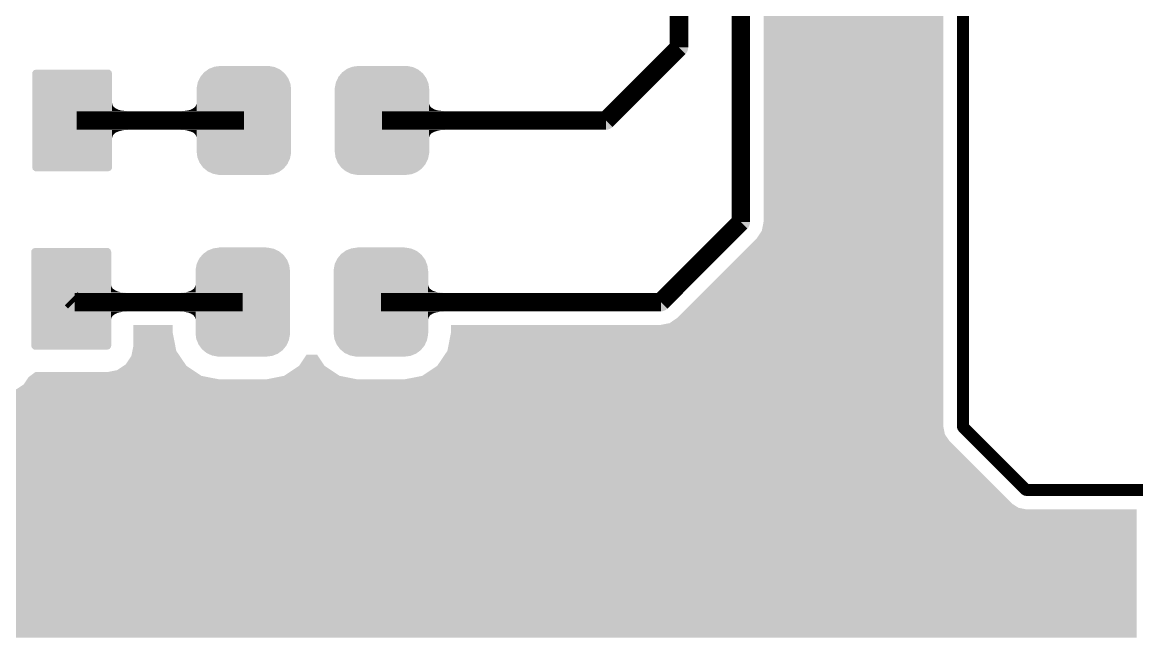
# Model space of a CAD drawing. Header units: millimetres. Extents: x 0.03 to 2.33, y 0.04 to 1.54.
# Drawn here: x 0.641 to 1.245, y 0.06 to 0.393 of the extents above; entities that cross this region are included whole.
import ezdxf

# ---------------------------------------------------------------- set-up
doc = ezdxf.new("R2010")
doc.units = ezdxf.units.MM
doc.layers.get('0').update_dxf_attribs({"linetype": 'CONTINUOUS', "lineweight": 0})
doc.layers.add('PCB_KUR_GTL', color=30, linetype='CONTINUOUS', lineweight=0)
doc.layers.add('PCB_KUR_GTP', color=254, linetype='CONTINUOUS', lineweight=0)

# ---------------------------------------------------------------- blocks, each defined once
blk = doc.blocks.new('CUSTOM_5')
for points in [[(-0.02165, 0.0254), (-0.02152, 0.02613), (0.02165, 0.0254), (0.02142, 0.02613)], [(-0.02165, -0.0254), (-0.02165, 0.0254), (0.02165, -0.0254), (0.02165, 0.0254)], [(-0.02152, 0.02613), (-0.02114, 0.02664), (0.02142, 0.02613), (0.02126, 0.02664)], [(-0.02114, 0.02664), (-0.02074, 0.02716), (0.02126, 0.02664), (0.02057, 0.02716)], [(-0.02074, 0.02716), (-0.0199, 0.02742), (0.02057, 0.02716), (0.02023, 0.02742)], [(-0.0199, 0.02742), (-0.0195, 0.02755), (0.02023, 0.02742), (0.0195, 0.02755)], [(-0.02142, -0.02613), (-0.02165, -0.0254), (0.02152, -0.02613), (0.02165, -0.0254)], [(-0.02126, -0.02664), (-0.02142, -0.02613), (0.02114, -0.02664), (0.02152, -0.02613)], [(-0.02057, -0.02716), (-0.02126, -0.02664), (0.02074, -0.02716), (0.02114, -0.02664)], [(-0.02023, -0.02742), (-0.02057, -0.02716), (0.0199, -0.02742), (0.02074, -0.02716)], [(-0.0195, -0.02755), (-0.02023, -0.02742), (0.0195, -0.02755), (0.0199, -0.02742)]]:
    blk.add_solid(points)
blk = doc.blocks.new('CUSTOM_60')
for points in [[(-0.02358, 0.0236), (-0.02201, 0.02547), (0.02349, 0.0236), (0.02213, 0.02547)], [(-0.02201, 0.02547), (-0.02153, 0.02605), (0.02213, 0.02547), (0.02143, 0.02605)], [(-0.02153, 0.02605), (-0.01951, 0.0275), (0.02143, 0.02605), (0.01967, 0.0275)], [(-0.01951, 0.0275), (-0.01894, 0.02792), (0.01967, 0.0275), (0.0188, 0.02792)], [(-0.01894, 0.02792), (-0.01652, 0.02887), (0.0188, 0.02792), (0.01678, 0.02887)], [(-0.01652, 0.02887), (-0.01597, 0.02909), (0.01678, 0.02887), (0.01566, 0.02909)], [(-0.01597, 0.02909), (-0.01288, 0.02948), (0.01566, 0.02909), (0.01365, 0.02948)], [(-0.01288, 0.02948), (-0.0128, 0.02949), (0.01365, 0.02948), (0.01336, 0.02949)], [(-0.0128, 0.02951), (-0.0128, 0.02955), (0.0128, 0.02951), (0.0128, 0.02955)], [(-0.0128, 0.02949), (-0.0128, 0.02951), (0.01336, 0.02949), (0.0128, 0.02951)], [(-0.02557, 0.01758), (-0.02511, 0.01992), (0.02549, 0.01758), (0.02519, 0.01992)], [(-0.02511, 0.01992), (-0.02495, 0.02071), (0.02519, 0.01992), (0.02487, 0.02071)], [(-0.02495, 0.02071), (-0.02391, 0.02288), (0.02487, 0.02071), (0.02401, 0.02288)], [(-0.02391, 0.02288), (-0.02358, 0.0236), (0.02401, 0.02288), (0.02349, 0.0236)], [(-0.0256, 0.01675), (-0.02557, 0.01758), (0.0256, 0.01675), (0.02549, 0.01758)], [(-0.0256, 0.0167), (-0.0256, 0.01675), (0.0256, 0.0167), (0.0256, 0.01675)], [(-0.0256, -0.0167), (-0.0256, 0.0167), (0.0256, -0.0167), (0.0256, 0.0167)], [(-0.0256, -0.01675), (-0.0256, -0.0167), (0.0256, -0.01675), (0.0256, -0.0167)], [(-0.02549, -0.0176), (-0.0256, -0.01675), (0.02557, -0.0176), (0.0256, -0.01675)], [(-0.02519, -0.01992), (-0.02549, -0.0176), (0.02511, -0.01992), (0.02557, -0.0176)], [(-0.02486, -0.02073), (-0.02519, -0.01992), (0.02495, -0.02073), (0.02511, -0.01992)], [(-0.024, -0.02288), (-0.02486, -0.02073), (0.02392, -0.02288), (0.02495, -0.02073)], [(-0.02347, -0.02361), (-0.024, -0.02288), (0.02358, -0.02361), (0.02392, -0.02288)], [(-0.02212, -0.02546), (-0.02347, -0.02361), (0.02203, -0.02546), (0.02358, -0.02361)], [(-0.02139, -0.02607), (-0.02212, -0.02546), (0.02153, -0.02607), (0.02203, -0.02546)], [(-0.01966, -0.0275), (-0.02139, -0.02607), (0.01955, -0.0275), (0.02153, -0.02607)], [(-0.01872, -0.02794), (-0.01966, -0.0275), (0.01894, -0.02794), (0.01955, -0.0275)], [(-0.01677, -0.02886), (-0.01872, -0.02794), (0.0166, -0.02886), (0.01894, -0.02794)], [(-0.01546, -0.02911), (-0.01677, -0.02886), (0.01597, -0.02911), (0.0166, -0.02886)], [(-0.01363, -0.02946), (-0.01546, -0.02911), (0.01316, -0.02946), (0.01597, -0.02911)], [(-0.0128, -0.02949), (-0.01363, -0.02946), (0.01295, -0.02949), (0.01316, -0.02946)], [(-0.0128, -0.02951), (-0.0128, -0.02949), (0.0128, -0.02951), (0.01295, -0.02949)], [(-0.0128, -0.02955), (-0.0128, -0.02951), (0.0128, -0.02955), (0.0128, -0.02951)]]:
    blk.add_solid(points)
blk = doc.blocks.new('ROUND_7')
h = blk.add_hatch(color=256)
edge = h.paths.add_edge_path(flags=0)
edge.add_arc((0, 0), 0.00325, 0, 360)
blk = doc.blocks.new('ROUND_8')
h = blk.add_hatch(color=256)
edge = h.paths.add_edge_path(flags=0)
edge.add_arc((0, 0), 0.005, 0, 360)

msp = doc.modelspace()

# ---------------------------------------------------------------- linework, layer by layer
at = {"layer": 'PCB_KUR_GTL', "lineweight": 211}
for points, const_width in [([(1.0306, 0.2849), (1.0306, 0.6313)], 0.01), ([(1.1509, 0.1741), (1.1509, 0.6313)], 0.0065), ([(0.9971, 0.3794), (0.9971, 0.6176)], 0.01), ([(0.9576, 0.3399), (0.9971, 0.3794)], 0.01), ([(0.6709, 0.3399), (0.7615, 0.3399)], 0.01), ([(0.8363, 0.3399), (0.9576, 0.3399)], 0.01), ([(0.9873, 0.2416), (1.0306, 0.2849)], 0.01), ([(0.668, 0.2434), (0.6698, 0.2416)], 0.01), ([(0.6698, 0.2416), (0.7609, 0.2416)], 0.01), ([(0.8357, 0.2416), (0.9873, 0.2416)], 0.01), ([(1.1509, 0.1741), (1.185, 0.14)], 0.0065), ([(1.185, 0.14), (1.342, 0.14)], 0.0065)]:
    msp.add_lwpolyline(points, dxfattribs=dict(at, const_width=const_width))
at = {"layer": 'PCB_KUR_GTL'}
for points in [[(1.0429, 0.2849), (1.0429, 0.6146), (1.1403, 0.2849), (1.1403, 0.6146)], [(0.69011, 0.3489), (0.69011, 0.34973), (0.6902, 0.3489), (0.69011, 0.34973)], [(0.69011, 0.348), (0.69011, 0.3489), (0.6905, 0.348), (0.6902, 0.3489)], [(0.69011, 0.3473), (0.69011, 0.348), (0.691, 0.3473), (0.6905, 0.348)], [(0.69011, 0.3467), (0.69011, 0.3473), (0.6917, 0.3467), (0.691, 0.3473)], [(0.69011, 0.3461), (0.69011, 0.3467), (0.6927, 0.3461), (0.6917, 0.3467)], [(0.69011, 0.3456), (0.69011, 0.3461), (0.6938, 0.3456), (0.6927, 0.3461)], [(0.69011, 0.3453), (0.69011, 0.3456), (0.6951, 0.3453), (0.6938, 0.3456)], [(0.69011, 0.3451), (0.69011, 0.3453), (0.6966, 0.3451), (0.6951, 0.3453)], [(0.69011, 0.3449), (0.69011, 0.3451), (0.6983, 0.3449), (0.6966, 0.3451)], [(0.69011, 0.3349), (0.69011, 0.3449), (0.7002, 0.3349), (0.7002, 0.3449)], [(0.69011, 0.3449), (0.69011, 0.3449), (0.7002, 0.3449), (0.6983, 0.3449)], [(0.7259, 0.3349), (0.7259, 0.3449), (0.736, 0.3349), (0.736, 0.3449)], [(0.7278, 0.3449), (0.7295, 0.3451), (0.736, 0.3449), (0.736, 0.3451)], [(0.7295, 0.3451), (0.731, 0.3453), (0.736, 0.3451), (0.736, 0.3453)], [(0.731, 0.3453), (0.7324, 0.3456), (0.736, 0.3453), (0.736, 0.3456)], [(0.7324, 0.3456), (0.7335, 0.3461), (0.736, 0.3456), (0.736, 0.3461)], [(0.7335, 0.3461), (0.7344, 0.3467), (0.736, 0.3461), (0.736, 0.3467)], [(0.7344, 0.3467), (0.7351, 0.3473), (0.736, 0.3467), (0.736, 0.3473)], [(0.7351, 0.3473), (0.7356, 0.348), (0.736, 0.3473), (0.736, 0.348)], [(0.7356, 0.348), (0.7359, 0.3489), (0.736, 0.348), (0.736, 0.3489)], [(0.7359, 0.3489), (0.736, 0.34973), (0.736, 0.3489), (0.736, 0.34973)], [(0.86171, 0.3489), (0.86171, 0.34973), (0.8618, 0.3489), (0.86171, 0.34973)], [(0.86171, 0.348), (0.86171, 0.3489), (0.8621, 0.348), (0.8618, 0.3489)], [(0.86171, 0.3473), (0.86171, 0.348), (0.8626, 0.3473), (0.8621, 0.348)], [(0.86171, 0.3467), (0.86171, 0.3473), (0.8633, 0.3467), (0.8626, 0.3473)], [(0.86171, 0.3461), (0.86171, 0.3467), (0.8643, 0.3461), (0.8633, 0.3467)], [(0.86171, 0.3456), (0.86171, 0.3461), (0.8654, 0.3456), (0.8643, 0.3461)], [(0.86171, 0.3453), (0.86171, 0.3456), (0.8667, 0.3453), (0.8654, 0.3456)], [(0.86171, 0.3451), (0.86171, 0.3453), (0.8682, 0.3451), (0.8667, 0.3453)], [(0.86171, 0.3449), (0.86171, 0.3451), (0.8699, 0.3449), (0.8682, 0.3451)], [(0.86171, 0.3349), (0.86171, 0.3449), (0.8718, 0.3349), (0.8718, 0.3449)], [(0.86171, 0.3449), (0.86171, 0.3449), (0.8718, 0.3449), (0.8699, 0.3449)], [(0.69011, 0.3348), (0.69011, 0.3349), (0.6983, 0.3348), (0.7002, 0.3349)], [(0.69011, 0.3347), (0.69011, 0.3348), (0.6966, 0.3347), (0.6983, 0.3348)], [(0.69011, 0.3344), (0.69011, 0.3347), (0.6951, 0.3344), (0.6966, 0.3347)], [(0.69011, 0.334), (0.69011, 0.3344), (0.6938, 0.334), (0.6951, 0.3344)], [(0.69011, 0.3336), (0.69011, 0.334), (0.6927, 0.3336), (0.6938, 0.334)], [(0.69011, 0.3331), (0.69011, 0.3336), (0.6917, 0.3331), (0.6927, 0.3336)], [(0.69011, 0.3324), (0.69011, 0.3331), (0.691, 0.3324), (0.6917, 0.3331)], [(0.69011, 0.3316), (0.69011, 0.3324), (0.6905, 0.3316), (0.691, 0.3324)], [(0.7278, 0.3348), (0.7259, 0.3349), (0.736, 0.3348), (0.736, 0.3349)], [(0.7295, 0.3347), (0.7278, 0.3348), (0.736, 0.3347), (0.736, 0.3348)], [(0.731, 0.3344), (0.7295, 0.3347), (0.736, 0.3344), (0.736, 0.3347)], [(0.7324, 0.334), (0.731, 0.3344), (0.736, 0.334), (0.736, 0.3344)], [(0.7335, 0.3336), (0.7324, 0.334), (0.736, 0.3336), (0.736, 0.334)], [(0.7344, 0.3331), (0.7335, 0.3336), (0.736, 0.3331), (0.736, 0.3336)], [(0.7351, 0.3324), (0.7344, 0.3331), (0.736, 0.3324), (0.736, 0.3331)], [(0.7356, 0.3316), (0.7351, 0.3324), (0.736, 0.3316), (0.736, 0.3324)], [(0.86171, 0.3348), (0.86171, 0.3349), (0.8699, 0.3348), (0.8718, 0.3349)], [(0.86171, 0.3347), (0.86171, 0.3348), (0.8682, 0.3347), (0.8699, 0.3348)], [(0.86171, 0.3344), (0.86171, 0.3347), (0.8667, 0.3344), (0.8682, 0.3347)], [(0.86171, 0.334), (0.86171, 0.3344), (0.8654, 0.334), (0.8667, 0.3344)], [(0.86171, 0.3336), (0.86171, 0.334), (0.8643, 0.3336), (0.8654, 0.334)], [(0.86171, 0.3331), (0.86171, 0.3336), (0.8633, 0.3331), (0.8643, 0.3336)], [(0.86171, 0.3324), (0.86171, 0.3331), (0.8626, 0.3324), (0.8633, 0.3331)], [(0.86171, 0.3316), (0.86171, 0.3324), (0.8621, 0.3316), (0.8626, 0.3324)], [(0.69011, 0.3308), (0.69011, 0.3316), (0.6902, 0.3308), (0.6905, 0.3316)], [(0.69011, 0.32988), (0.69011, 0.3308), (0.69011, 0.32988), (0.6902, 0.3308)], [(0.7359, 0.3308), (0.7356, 0.3316), (0.736, 0.3308), (0.736, 0.3316)], [(0.73599, 0.32988), (0.7359, 0.3308), (0.736, 0.32988), (0.736, 0.3308)], [(0.73599, 0.32988), (0.73599, 0.32988), (0.73599, 0.32988), (0.736, 0.32988)], [(0.86171, 0.3308), (0.86171, 0.3316), (0.8618, 0.3308), (0.8621, 0.3316)], [(0.86171, 0.32988), (0.86171, 0.3308), (0.86171, 0.32988), (0.8618, 0.3308)], [(1.042, 0.2802), (1.0429, 0.2849), (1.1403, 0.2802), (1.1403, 0.2849)], [(1.0393, 0.2762), (1.042, 0.2802), (1.1403, 0.2762), (1.1403, 0.2802)], [(0.996, 0.2329), (1.0393, 0.2762), (1.1403, 0.2329), (1.1403, 0.2762)], [(0.68951, 0.2506), (0.68951, 0.25152), (0.6896, 0.2506), (0.68951, 0.25152)], [(0.68951, 0.2498), (0.68951, 0.2506), (0.6899, 0.2498), (0.6896, 0.2506)], [(0.68951, 0.249), (0.68951, 0.2498), (0.6904, 0.249), (0.6899, 0.2498)], [(0.68951, 0.2484), (0.68951, 0.249), (0.6912, 0.2484), (0.6904, 0.249)], [(0.68951, 0.2478), (0.68951, 0.2484), (0.6921, 0.2478), (0.6912, 0.2484)], [(0.68951, 0.2474), (0.68951, 0.2478), (0.6932, 0.2474), (0.6921, 0.2478)], [(0.7318, 0.2474), (0.7329, 0.2478), (0.7354, 0.2474), (0.7354, 0.2478)], [(0.7329, 0.2478), (0.7338, 0.2484), (0.7354, 0.2478), (0.7354, 0.2484)], [(0.7338, 0.2484), (0.7345, 0.249), (0.7354, 0.2484), (0.7354, 0.249)], [(0.7345, 0.249), (0.735, 0.2498), (0.7354, 0.249), (0.7354, 0.2498)], [(0.735, 0.2498), (0.7353, 0.2506), (0.7354, 0.2498), (0.7354, 0.2506)], [(0.7353, 0.2506), (0.7354, 0.25152), (0.7354, 0.2506), (0.7354, 0.25152)], [(0.86121, 0.2506), (0.86121, 0.25152), (0.8613, 0.2506), (0.86121, 0.25152)], [(0.86121, 0.2498), (0.86121, 0.2506), (0.8616, 0.2498), (0.8613, 0.2506)], [(0.86121, 0.249), (0.86121, 0.2498), (0.8621, 0.249), (0.8616, 0.2498)], [(0.86121, 0.2484), (0.86121, 0.249), (0.8628, 0.2484), (0.8621, 0.249)], [(0.86121, 0.2478), (0.86121, 0.2484), (0.8637, 0.2478), (0.8628, 0.2484)], [(0.86121, 0.2474), (0.86121, 0.2478), (0.8648, 0.2474), (0.8637, 0.2478)], [(0.68951, 0.247), (0.68951, 0.2474), (0.6945, 0.247), (0.6932, 0.2474)], [(0.68951, 0.2468), (0.68951, 0.247), (0.696, 0.2468), (0.6945, 0.247)], [(0.68951, 0.2466), (0.68951, 0.2468), (0.6977, 0.2466), (0.696, 0.2468)], [(0.68951, 0.2366), (0.68951, 0.2466), (0.6997, 0.2366), (0.6997, 0.2466)], [(0.68951, 0.2466), (0.68951, 0.2466), (0.6997, 0.2466), (0.6977, 0.2466)], [(0.7253, 0.2366), (0.7253, 0.2466), (0.7354, 0.2366), (0.7354, 0.2466)], [(0.7272, 0.2466), (0.729, 0.2468), (0.7354, 0.2466), (0.7354, 0.2468)], [(0.729, 0.2468), (0.7305, 0.247), (0.7354, 0.2468), (0.7354, 0.247)], [(0.7305, 0.247), (0.7318, 0.2474), (0.7354, 0.247), (0.7354, 0.2474)], [(0.86121, 0.247), (0.86121, 0.2474), (0.8661, 0.247), (0.8648, 0.2474)], [(0.86121, 0.2468), (0.86121, 0.247), (0.8676, 0.2468), (0.8661, 0.247)], [(0.86121, 0.2466), (0.86121, 0.2468), (0.8694, 0.2466), (0.8676, 0.2468)], [(0.86121, 0.2366), (0.86121, 0.2466), (0.8713, 0.2366), (0.8713, 0.2466)], [(0.86121, 0.2466), (0.86121, 0.2466), (0.8713, 0.2466), (0.8694, 0.2466)], [(0.68951, 0.2365), (0.68951, 0.2366), (0.6977, 0.2365), (0.6997, 0.2366)], [(0.68951, 0.2364), (0.68951, 0.2365), (0.696, 0.2364), (0.6977, 0.2365)], [(0.68951, 0.2361), (0.68951, 0.2364), (0.6945, 0.2361), (0.696, 0.2364)], [(0.68951, 0.2358), (0.68951, 0.2361), (0.6932, 0.2358), (0.6945, 0.2361)], [(0.68951, 0.2353), (0.68951, 0.2358), (0.6921, 0.2353), (0.6932, 0.2358)], [(0.7272, 0.2365), (0.7253, 0.2366), (0.7354, 0.2365), (0.7354, 0.2366)], [(0.729, 0.2364), (0.7272, 0.2365), (0.7354, 0.2364), (0.7354, 0.2365)], [(0.7305, 0.2361), (0.729, 0.2364), (0.7354, 0.2361), (0.7354, 0.2364)], [(0.7318, 0.2358), (0.7305, 0.2361), (0.7354, 0.2358), (0.7354, 0.2361)], [(0.7329, 0.2353), (0.7318, 0.2358), (0.7354, 0.2353), (0.7354, 0.2358)], [(0.86121, 0.2365), (0.86121, 0.2366), (0.8694, 0.2365), (0.8713, 0.2366)], [(0.86121, 0.2364), (0.86121, 0.2365), (0.8676, 0.2364), (0.8694, 0.2365)], [(0.86121, 0.2361), (0.86121, 0.2364), (0.8661, 0.2361), (0.8676, 0.2364)], [(0.86121, 0.2358), (0.86121, 0.2361), (0.8648, 0.2358), (0.8661, 0.2361)], [(0.86121, 0.2353), (0.86121, 0.2358), (0.8637, 0.2353), (0.8648, 0.2358)], [(0.68951, 0.2348), (0.68951, 0.2353), (0.6912, 0.2348), (0.6921, 0.2353)], [(0.68951, 0.2341), (0.68951, 0.2348), (0.6904, 0.2341), (0.6912, 0.2348)], [(0.68951, 0.2334), (0.68951, 0.2341), (0.6899, 0.2334), (0.6904, 0.2341)], [(0.68951, 0.2325), (0.68951, 0.2334), (0.6896, 0.2325), (0.6899, 0.2334)], [(0.68951, 0.23167), (0.68951, 0.2325), (0.68951, 0.23167), (0.6896, 0.2325)], [(0.7338, 0.2348), (0.7329, 0.2353), (0.7354, 0.2348), (0.7354, 0.2353)], [(0.7345, 0.2341), (0.7338, 0.2348), (0.7354, 0.2341), (0.7354, 0.2348)], [(0.735, 0.2334), (0.7345, 0.2341), (0.7354, 0.2334), (0.7354, 0.2341)], [(0.7353, 0.2325), (0.735, 0.2334), (0.73539, 0.2325), (0.7354, 0.2334)], [(0.73539, 0.23167), (0.7353, 0.2325), (0.73539, 0.23167), (0.73539, 0.2325)], [(0.86121, 0.2348), (0.86121, 0.2353), (0.8628, 0.2348), (0.8637, 0.2353)], [(0.86121, 0.2341), (0.86121, 0.2348), (0.8621, 0.2341), (0.8628, 0.2348)], [(0.86121, 0.2334), (0.86121, 0.2341), (0.8616, 0.2334), (0.8621, 0.2341)], [(0.86121, 0.2325), (0.86121, 0.2334), (0.8613, 0.2325), (0.8616, 0.2334)], [(0.86121, 0.23167), (0.86121, 0.2325), (0.86121, 0.23167), (0.8613, 0.2325)], [(0.9873, 0.2293), (0.992, 0.2302), (1.1403, 0.2293), (1.1403, 0.2302)], [(0.992, 0.2302), (0.996, 0.2329), (1.1403, 0.2302), (1.1403, 0.2329)], [(0.7017, 0.2248), (0.7017, 0.2293), (0.723, 0.2248), (0.723, 0.2293)], [(0.7017, 0.218), (0.7017, 0.2248), (0.72435, 0.218), (0.723, 0.2248)], [(0.8717, 0.2152), (0.8736, 0.2248), (1.1403, 0.2152), (1.1403, 0.2248)], [(0.8736, 0.2248), (0.8736, 0.2293), (1.1403, 0.2248), (1.1403, 0.2293)], [(0.70114, 0.2152), (0.7017, 0.218), (0.7249, 0.2152), (0.72435, 0.218)], [(0.6975, 0.2079), (0.7006, 0.2125), (0.72986, 0.2079), (0.72673, 0.2125)], [(0.7006, 0.2125), (0.70114, 0.2152), (0.72673, 0.2125), (0.7249, 0.2152)], [(0.7914, 0.2071), (0.7954, 0.2131), (0.8052, 0.2071), (0.8012, 0.2131)], [(0.8662, 0.2071), (0.8717, 0.2152), (1.1403, 0.2071), (1.1403, 0.2152)], [(0.6929, 0.2048), (0.69631, 0.2071), (0.73385, 0.2048), (0.7304, 0.2071)], [(0.69631, 0.2071), (0.6975, 0.2079), (0.7304, 0.2071), (0.72986, 0.2079)], [(0.7833, 0.2017), (0.7914, 0.2071), (0.8133, 0.2017), (0.8052, 0.2071)], [(0.8581, 0.2017), (0.8662, 0.2071), (1.1403, 0.2017), (1.1403, 0.2071)], [(0.6423, 0.1971), (0.6441, 0.1998), (1.1403, 0.1971), (1.1403, 0.1998)], [(0.6441, 0.1998), (0.6449, 0.201), (0.7481, 0.1998), (0.74204, 0.201)], [(0.6449, 0.201), (0.64583, 0.2017), (0.74204, 0.201), (0.7385, 0.2017)], [(0.64583, 0.2017), (0.6485, 0.2037), (0.7385, 0.2017), (0.7355, 0.2037)], [(0.6874, 0.2037), (0.6929, 0.2048), (0.7355, 0.2037), (0.73385, 0.2048)], [(0.7737, 0.1998), (0.7833, 0.2017), (0.8229, 0.1998), (0.8133, 0.2017)], [(0.8485, 0.1998), (0.8581, 0.2017), (1.1403, 0.1998), (1.1403, 0.2017)], [(0.02953, 0.1741), (0.02954, 0.1935), (1.1403, 0.1741), (1.1403, 0.1935)], [(0.6338, 0.1935), (0.6384, 0.1945), (1.1403, 0.1935), (1.1403, 0.1945)], [(0.6384, 0.1945), (0.6423, 0.1971), (1.1403, 0.1945), (1.1403, 0.1971)], [(0.02953, 0.1701), (0.02953, 0.1741), (1.1411, 0.1701), (1.1403, 0.1741)], [(0.02953, 0.1696), (0.02953, 0.1701), (1.14144, 0.1696), (1.1411, 0.1701)], [(0.1123, 0.1683), (0.0984, 0.1696), (1.14232, 0.1683), (1.14144, 0.1696)], [(0.11753, 0.1667), (0.1123, 0.1683), (1.1434, 0.1667), (1.14232, 0.1683)], [(0.1257, 0.1642), (0.11753, 0.1667), (1.14589, 0.1642), (1.1434, 0.1667)], [(0.138, 0.1576), (0.1257, 0.1642), (1.15247, 0.1576), (1.14589, 0.1642)], [(0.1488, 0.1488), (0.138, 0.1576), (1.16125, 0.1488), (1.15247, 0.1576)], [(0.1576, 0.138), (0.1488, 0.1488), (1.17202, 0.138), (1.16125, 0.1488)], [(0.16055, 0.1325), (0.1576, 0.138), (1.1775, 0.1325), (1.17202, 0.138)], [(0.16173, 0.1303), (0.16055, 0.1325), (1.181, 0.1303), (1.1775, 0.1325)], [(0.16216, 0.1295), (0.16173, 0.1303), (1.185, 0.1295), (1.181, 0.1303)], [(0.1642, 0.1257), (0.16216, 0.1295), (1.2449, 0.1257), (1.2449, 0.1295)], [(0.16216, 0.1295), (0.16216, 0.1295), (1.2449, 0.1295), (1.185, 0.1295)], [(0.1683, 0.1123), (0.1642, 0.1257), (1.2449, 0.1123), (1.2449, 0.1257)], [(0.1696, 0.0984), (0.1683, 0.1123), (1.2449, 0.0984), (1.2449, 0.1123)], [(0.1683, 0.0845), (0.1696, 0.0984), (1.2449, 0.0845), (1.2449, 0.0984)], [(0.1642, 0.0712), (0.1683, 0.0845), (1.2449, 0.0712), (1.2449, 0.0845)], [(0.1605, 0.0643), (0.1642, 0.0712), (1.2449, 0.0643), (1.2449, 0.0712)], [(0.1631, 0.06), (0.1605, 0.0643), (1.2449, 0.06), (1.2449, 0.0643)]]:
    msp.add_solid(points, dxfattribs=at)

# ---------------------------------------------------------------- block references
for name, p in [('ROUND_8', (0.9971, 0.3794)), ('ROUND_8', (0.9971, 0.3794)), ('CUSTOM_60', (0.7615, 0.3399)), ('CUSTOM_60', (0.8363, 0.3399)), ('CUSTOM_5', (0.6685, 0.3399)), ('ROUND_8', (0.6709, 0.3399)), ('ROUND_8', (0.7615, 0.3399)), ('ROUND_8', (0.8363, 0.3399)), ('ROUND_8', (0.9576, 0.3399)), ('ROUND_8', (0.9576, 0.3399)), ('ROUND_8', (1.0306, 0.2849)), ('CUSTOM_5', (0.668, 0.2434)), ('CUSTOM_60', (0.7609, 0.2416)), ('CUSTOM_60', (0.8357, 0.2416)), ('ROUND_8', (0.668, 0.2434)), ('ROUND_8', (0.6698, 0.2416)), ('ROUND_8', (0.6698, 0.2416)), ('ROUND_8', (0.7609, 0.2416)), ('ROUND_8', (0.8357, 0.2416)), ('ROUND_8', (0.9873, 0.2416)), ('ROUND_8', (0.9873, 0.2416)), ('ROUND_7', (1.1509, 0.1741)), ('ROUND_7', (1.1509, 0.1741)), ('ROUND_7', (1.185, 0.14)), ('ROUND_7', (1.185, 0.14))]:
    msp.add_blockref(name, p, dxfattribs=at)
at = {"layer": 'PCB_KUR_GTP'}
for name, p in [('CUSTOM_60', (0.7615, 0.3399)), ('CUSTOM_60', (0.8363, 0.3399)), ('CUSTOM_5', (0.6685, 0.3399)), ('CUSTOM_5', (0.668, 0.2434)), ('CUSTOM_60', (0.7609, 0.2416)), ('CUSTOM_60', (0.8357, 0.2416))]:
    msp.add_blockref(name, p, dxfattribs=at)

doc.saveas('drawing.dxf')
